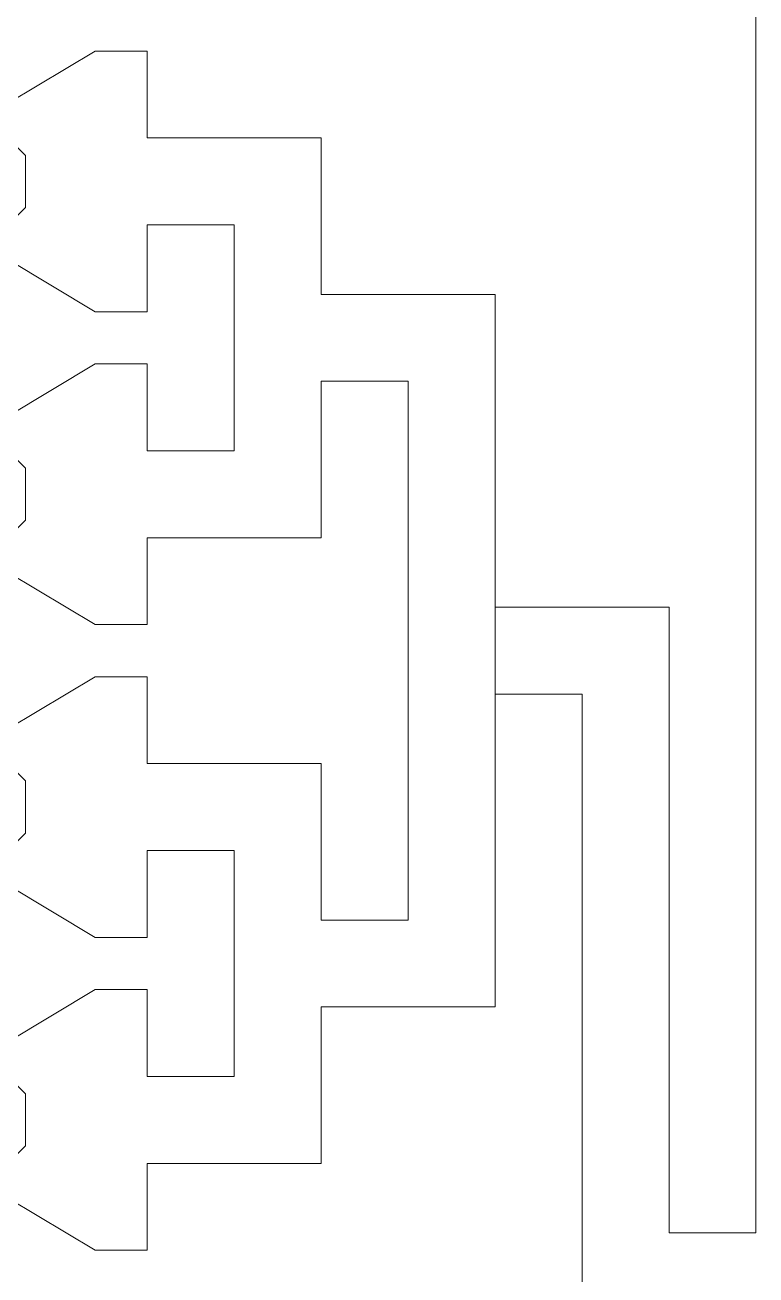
# Model space of a CAD drawing. Extents: x 1000 to 49000, y 2919 to 77300.
# Drawn here: x 33430 to 33850, y 65331 to 66050 of the extents above; entities that cross this region are included whole.
import ezdxf

# ---------------------------------------------------------------- set-up
doc = ezdxf.new("R2010")
doc.units = 13
doc.layers.add('Inner', color=4, linetype='Continuous', lineweight=0, true_color=0x00ffff)

msp = doc.modelspace()

# ---------------------------------------------------------------- linework, layer by layer
at = {"layer": 'Inner'}
for points in [[(33700, 64945), (33700, 64995), (33750, 64995), (33750, 65665), (33700, 65665), (33700, 65715), (33800, 65715), (33800, 65355), (33850, 65355), (33850, 66745)], [(33420, 65375), (33470, 65345), (33500, 65345), (33500, 65395), (33600, 65395), (33600, 65485), (33700, 65485), (33700, 65665), (33700, 65715), (33700, 65895), (33600, 65895), (33600, 65985), (33500, 65985), (33500, 66035), (33470, 66035), (33420, 66005)], [(33420, 65985), (33430, 65975), (33430, 65945), (33420, 65935)], [(33420, 65915), (33470, 65885), (33500, 65885), (33500, 65935), (33550, 65935), (33550, 65805), (33500, 65805), (33500, 65855), (33470, 65855), (33420, 65825)], [(33420, 65735), (33470, 65705), (33500, 65705), (33500, 65755), (33600, 65755), (33600, 65845), (33650, 65845), (33650, 65535), (33600, 65535), (33600, 65625), (33500, 65625), (33500, 65675), (33470, 65675), (33420, 65645)], [(33420, 65805), (33430, 65795), (33430, 65765), (33420, 65755)], [(33420, 65625), (33430, 65615), (33430, 65585), (33420, 65575)], [(33420, 65555), (33470, 65525), (33500, 65525), (33500, 65575), (33550, 65575), (33550, 65445), (33500, 65445), (33500, 65495), (33470, 65495), (33420, 65465)], [(33420, 65445), (33430, 65435), (33430, 65405), (33420, 65395)]]:
    msp.add_lwpolyline(points, dxfattribs=at)

doc.saveas('drawing.dxf')
